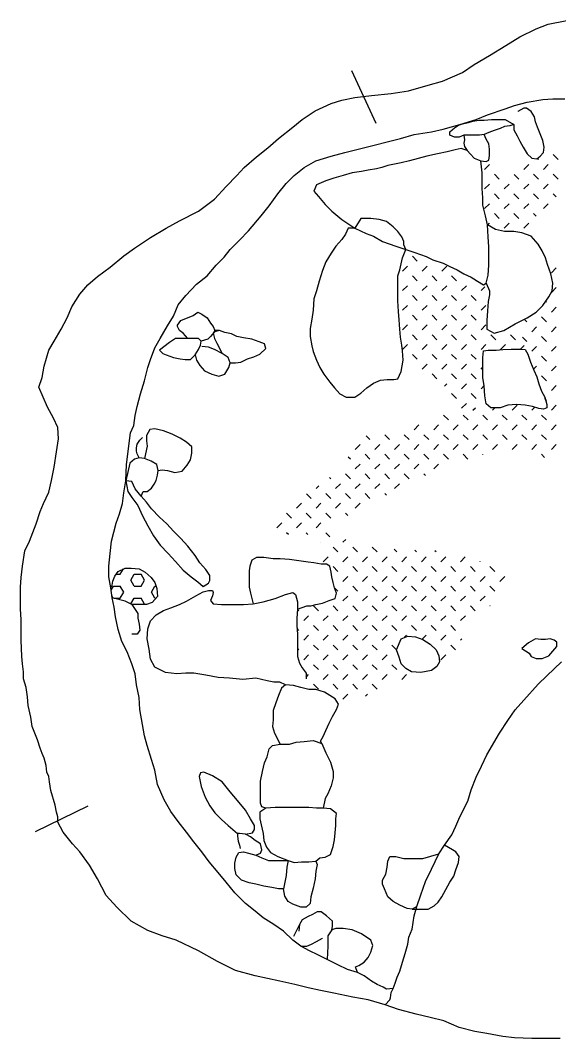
# Model space of a CAD drawing. Extents: x 2.7 to 20.2, y -0.6 to 12.4.
# Drawn here: x 12.41 to 15.81, y 5.91 to 12.33 of the extents above; entities that cross this region are included whole.
import ezdxf

# ---------------------------------------------------------------- set-up
doc = ezdxf.new("R2010")
doc.units = 0
doc.linetypes.add('HIDDEN', pattern=[0.375, 0.25, -0.125])
for name, color, linetype in [('LAYER33', 3, 'CONTINUOUS'), ('LAYER41', 15, 'CONTINUOUS'), ('LAYER43', 2, 'CONTINUOUS'), ('LAYER49', 1, 'CONTINUOUS'), ('LAYER8', 7, 'CONTINUOUS')]:
    doc.layers.add(name, color=color, linetype=linetype)

msp = doc.modelspace()

# ---------------------------------------------------------------- linework, layer by layer
at = {"layer": 'LAYER33', "color": 3, "linetype": 'CONTINUOUS'}
for points in [[(14.5004, 12.0137), (14.6543, 11.681)], [(12.5085, 7.219), (12.8412, 7.3812)]]:
    msp.add_lwpolyline(points, dxfattribs=at)
at = {"layer": 'LAYER41', "color": 15, "linetype": 'CONTINUOUS'}
for points in [[(15.5234, 11.6727), (15.4985, 11.6644), (15.4652, 11.6602), (15.4361, 11.6477), (15.3987, 11.6353), (15.3654, 11.6228), (15.3363, 11.6103), (15.3072, 11.6062), (15.2781, 11.6062), (15.2448, 11.6062), (15.2074, 11.6062), (15.1783, 11.5937), (15.1491, 11.5937), (15.12, 11.6062), (15.12, 11.627), (15.1491, 11.6519), (15.1741, 11.6685), (15.199, 11.6769), (15.2365, 11.6852), (15.2656, 11.6935), (15.303, 11.7018), (15.3363, 11.7018), (15.382, 11.706), (15.4361, 11.706), (15.4693, 11.706), (15.5234, 11.6727)], [(15.2074, 11.6062), (15.2115, 11.5771), (15.2074, 11.5563), (15.2115, 11.5355), (15.2282, 11.5105), (15.2489, 11.4856), (15.2739, 11.4606), (15.3155, 11.444), (15.3488, 11.4398), (15.3654, 11.4481), (15.3695, 11.4773), (15.3695, 11.5188), (15.3654, 11.5521), (15.3488, 11.5812), (15.3363, 11.6103)], [(15.2282, 11.5105), (15.1907, 11.523), (15.1533, 11.5147), (15.1034, 11.5022), (15.041, 11.4897), (14.9745, 11.4731), (14.8664, 11.444), (14.8123, 11.4315), (14.7707, 11.4232), (14.7291, 11.4149), (14.6917, 11.4024), (14.6585, 11.3941), (14.6044, 11.3858), (14.5628, 11.3775), (14.5046, 11.3691), (14.4464, 11.3525), (14.3882, 11.3359), (14.3383, 11.3192), (14.28, 11.2943), (14.2634, 11.2527), (14.2925, 11.2194), (14.3341, 11.1695), (14.3757, 11.1279), (14.4381, 11.0739), (14.5212, 11.0198), (14.5919, 10.9866), (14.6377, 10.9699), (14.6959, 10.9367), (14.7791, 10.9075), (14.8414, 10.8868), (14.8996, 10.866), (14.9703, 10.841), (15.0119, 10.8202), (15.0785, 10.7994), (15.12, 10.7786), (15.1658, 10.7578), (15.2074, 10.7329), (15.2531, 10.7121), (15.2947, 10.6872), (15.3321, 10.6622), (15.3488, 10.6747), (15.3612, 10.7246), (15.3654, 10.787), (15.3654, 10.8452), (15.3654, 10.9034), (15.3612, 10.9658), (15.3571, 11.0406), (15.3446, 11.0988), (15.328, 11.1654), (15.328, 11.2111), (15.3238, 11.2693), (15.3238, 11.3234), (15.3238, 11.3691), (15.3155, 11.444)], [(15.3488, 10.6747), (15.3695, 10.6248), (15.3695, 10.5998), (15.3612, 10.5582), (15.3571, 10.5), (15.3529, 10.4376), (15.3529, 10.3836), (15.3987, 10.3586), (15.461, 10.3753), (15.5317, 10.4169), (15.6066, 10.4543), (15.6648, 10.4917), (15.7064, 10.5333), (15.7438, 10.5874), (15.7646, 10.6248), (15.7688, 10.6747), (15.7563, 10.7329), (15.7355, 10.7911), (15.723, 10.8327), (15.7022, 10.8784), (15.6773, 10.92), (15.6315, 10.9699), (15.5733, 10.9907), (15.5234, 10.999), (15.4652, 10.999), (15.407, 11.0115), (15.3571, 11.0406)], [(14.5212, 11.0198), (14.4796, 11.0198), (14.463, 10.9824), (14.4381, 10.9491), (14.4006, 10.9075), (14.3715, 10.8618), (14.3383, 10.8077), (14.3175, 10.7537), (14.2967, 10.6872), (14.28, 10.6248), (14.2634, 10.5749), (14.2592, 10.5042), (14.2509, 10.446), (14.2385, 10.3877), (14.2385, 10.3378), (14.2509, 10.2796), (14.2592, 10.2422), (14.28, 10.1881), (14.3008, 10.1424), (14.3258, 10.1008), (14.3632, 10.0509), (14.3923, 10.0135), (14.4256, 9.9761), (14.4672, 9.9553), (14.5212, 9.9553), (14.5586, 9.9802), (14.5961, 10.0135), (14.6377, 10.0426), (14.6834, 10.0634), (14.725, 10.0675), (14.7666, 10.0675), (14.7915, 10.0717), (14.8123, 10.1175), (14.8248, 10.1881), (14.8206, 10.2464), (14.8165, 10.2838), (14.8082, 10.3337), (14.804, 10.3836), (14.7998, 10.4418), (14.7957, 10.4959), (14.7915, 10.5624), (14.7915, 10.6206), (14.7915, 10.6788), (14.7915, 10.7204), (14.804, 10.7578), (14.8123, 10.7953), (14.8206, 10.8327), (14.8414, 10.8868)], [(13.4691, 10.3254), (13.44, 10.3586), (13.4151, 10.3753), (13.4026, 10.4002), (13.4026, 10.4085), (13.4234, 10.4376), (13.5024, 10.4709), (13.5315, 10.4917), (13.5565, 10.4792), (13.5897, 10.4543), (13.6105, 10.421), (13.6272, 10.4002), (13.6396, 10.3753)], [(13.6688, 10.3753), (13.6355, 10.367), (13.6105, 10.3378), (13.5939, 10.3212), (13.5523, 10.3087)], [(13.7353, 10.1715), (13.7686, 10.1715), (13.8018, 10.1757), (13.8434, 10.1965), (13.885, 10.2089), (13.9224, 10.2256), (13.9598, 10.263), (13.9515, 10.2921), (13.9183, 10.3046), (13.8725, 10.3212), (13.8185, 10.3295), (13.7769, 10.3378), (13.7436, 10.3545), (13.702, 10.3628), (13.6688, 10.3753), (13.6396, 10.3753), (13.6272, 10.3586), (13.6355, 10.3254), (13.6521, 10.2963), (13.6854, 10.2297)], [(13.2903, 10.2505), (13.3111, 10.2297), (13.3319, 10.2214), (13.3777, 10.2048), (13.4192, 10.1965), (13.4525, 10.1923), (13.4858, 10.1923), (13.5149, 10.2214), (13.5357, 10.2547), (13.5482, 10.2838), (13.5523, 10.3087), (13.5357, 10.3254), (13.5066, 10.3254), (13.4691, 10.3254), (13.4276, 10.3254), (13.3901, 10.3254), (13.3527, 10.3004), (13.2903, 10.2505)], [(13.5149, 10.2214), (13.5232, 10.1881), (13.544, 10.1549), (13.5731, 10.1216), (13.6188, 10.1008), (13.6646, 10.0883), (13.702, 10.1008), (13.727, 10.1424), (13.7353, 10.1715), (13.7228, 10.2048), (13.6854, 10.2297), (13.6355, 10.2547), (13.5981, 10.2713), (13.5565, 10.2755), (13.5565, 10.2755)], [(15.3321, 10.2464), (15.3612, 10.2505), (15.4111, 10.2505), (15.4527, 10.2547), (15.5068, 10.2588), (15.5608, 10.2588), (15.5941, 10.2547), (15.6107, 10.2256), (15.6274, 10.1757), (15.6482, 10.1258), (15.6689, 10.0842), (15.6814, 10.0384), (15.6981, 9.9927), (15.7188, 9.9553), (15.7313, 9.9095), (15.7313, 9.8887), (15.7105, 9.8804), (15.6814, 9.8846), (15.6398, 9.8971), (15.5941, 9.9054), (15.54, 9.9095), (15.486, 9.9054), (15.4361, 9.8887), (15.3779, 9.8887), (15.3488, 9.9137), (15.3404, 9.9636), (15.3363, 10.026), (15.328, 10.08), (15.328, 10.1216), (15.328, 10.1757), (15.328, 10.2048), (15.3321, 10.2464)], [(13.282, 9.4937), (13.307, 9.4978), (13.3402, 9.4937), (13.386, 9.4812), (13.4317, 9.4895), (13.465, 9.527), (13.4858, 9.5602), (13.4941, 9.6018), (13.4941, 9.6434), (13.4608, 9.6725), (13.4192, 9.6974), (13.3693, 9.7224), (13.3153, 9.7432), (13.2612, 9.7557), (13.228, 9.7515), (13.2072, 9.7141), (13.2072, 9.6808), (13.2113, 9.6475), (13.1947, 9.5685)], [(13.1614, 9.5727), (13.1489, 9.5976), (13.1448, 9.6143), (13.1448, 9.6351), (13.1489, 9.66), (13.1656, 9.685), (13.1822, 9.7016), (13.1822, 9.7016)], [(13.1739, 9.3315), (13.1864, 9.3606), (13.2113, 9.3606), (13.2404, 9.3814), (13.2571, 9.4064), (13.2695, 9.4313), (13.2779, 9.4646), (13.282, 9.4937), (13.2737, 9.5311), (13.2363, 9.5519), (13.1947, 9.5685), (13.1614, 9.5727), (13.1323, 9.5644), (13.1032, 9.5394), (13.0783, 9.4272)], [(13.0783, 9.4272), (13.0907, 9.3606), (13.1157, 9.3232), (13.1531, 9.2733), (13.1822, 9.2068), (13.2155, 9.1444), (13.2529, 9.082), (13.2945, 9.0238), (13.3444, 8.9697), (13.3901, 8.9198), (13.44, 8.8658), (13.4899, 8.8242), (13.5315, 8.7909), (13.5648, 8.7618), (13.5981, 8.7826), (13.6064, 8.7992), (13.6064, 8.8325), (13.5814, 8.8699), (13.544, 8.9115), (13.5149, 8.9573), (13.4691, 9.0155), (13.4234, 9.0654), (13.3777, 9.1111), (13.3361, 9.1569), (13.2903, 9.1984), (13.2404, 9.2525), (13.2072, 9.2941), (13.1739, 9.3315), (13.1365, 9.3772), (13.1157, 9.423), (13.0783, 9.4272)], [(14.0846, 8.1422), (14.0472, 8.1588), (14.0097, 8.1588), (13.9682, 8.1671), (13.8975, 8.1838), (13.8143, 8.1755), (13.7311, 8.1838), (13.6604, 8.1879), (13.5814, 8.2046), (13.5066, 8.217), (13.4567, 8.217), (13.3984, 8.2129), (13.3278, 8.2212), (13.2612, 8.2545), (13.2321, 8.3044), (13.2238, 8.3668), (13.2113, 8.4333), (13.2155, 8.4957), (13.2321, 8.5456), (13.2695, 8.583), (13.3153, 8.6121), (13.361, 8.6287), (13.4151, 8.6495), (13.4608, 8.6703), (13.519, 8.7036), (13.5648, 8.7285), (13.5981, 8.7368), (13.623, 8.7368), (13.6272, 8.7244), (13.623, 8.7036), (13.6105, 8.6745), (13.6272, 8.6537), (13.6812, 8.6495), (13.7394, 8.6495), (13.8185, 8.6495), (13.8808, 8.6537), (13.9432, 8.6662), (14.0181, 8.6869), (14.0846, 8.7119), (14.1303, 8.7244), (14.147, 8.7119), (14.1594, 8.6662), (14.1594, 8.6204), (14.1553, 8.5622), (14.1553, 8.5165), (14.1594, 8.4624), (14.1594, 8.4167), (14.1594, 8.3626), (14.1594, 8.321), (14.1719, 8.2794), (14.1886, 8.2503), (14.2135, 8.217), (14.2135, 8.1796), (14.2135, 8.1796)], [(13.1157, 8.6495), (13.1531, 8.5913), (13.1531, 8.5622), (13.1614, 8.5248), (13.1656, 8.4873), (13.1489, 8.4624), (13.1157, 8.4624), (13.1157, 8.4624)], [(14.8123, 8.4333), (14.8539, 8.4499), (14.9038, 8.4458), (14.9495, 8.4291), (14.9953, 8.4), (15.0327, 8.3626), (15.0493, 8.3252), (15.0535, 8.2877), (15.0369, 8.2586), (15.0036, 8.2337), (14.9371, 8.2212), (14.8789, 8.2254), (14.8414, 8.2462), (14.8123, 8.2753), (14.7998, 8.3169), (14.7832, 8.3626), (14.8123, 8.4333)], [(15.5733, 8.3709), (15.619, 8.3418), (15.6315, 8.321), (15.6648, 8.3085), (15.7022, 8.3085), (15.7438, 8.3252), (15.7688, 8.3543), (15.7937, 8.3834), (15.7937, 8.4125), (15.7771, 8.425), (15.7521, 8.4333), (15.723, 8.4291), (15.6939, 8.4291), (15.6606, 8.4333), (15.6149, 8.4083), (15.5733, 8.3709)], [(14.7125, 6.1254), (14.7416, 6.1586), (14.7458, 6.1711), (14.7499, 6.2044), (14.7624, 6.2293), (14.7749, 6.2626), (14.7874, 6.3), (14.804, 6.3374), (14.8206, 6.3957), (14.8373, 6.4497), (14.8539, 6.5079), (14.8622, 6.5537), (14.883, 6.6036), (14.8955, 6.6867), (14.9121, 6.745), (14.9371, 6.8198), (14.9662, 6.903), (15.0036, 6.982), (15.0493, 7.0776), (15.0868, 7.1317), (15.1325, 7.1982), (15.1575, 7.2523), (15.1824, 7.3105), (15.2323, 7.4103), (15.2531, 7.481), (15.2864, 7.56), (15.3196, 7.6307), (15.3529, 7.7014), (15.4319, 7.8386), (15.486, 7.9176), (15.5317, 7.9842), (15.5858, 8.0466), (15.6773, 8.1464), (15.7313, 8.2004), (15.8228, 8.2877)], [(14.3133, 7.7721), (14.305, 7.7887), (14.3216, 7.8178), (14.3383, 7.8553), (14.359, 7.901), (14.3798, 7.9426), (14.4048, 7.9883), (14.4173, 8.0216), (14.3965, 8.0549), (14.3632, 8.0757), (14.3299, 8.0965), (14.2759, 8.1131), (14.2301, 8.1131), (14.1802, 8.1256), (14.1345, 8.138), (14.0846, 8.1422), (14.0596, 8.1214), (14.0388, 8.0757), (14.0222, 8.0299), (14.0056, 7.98), (14.0056, 7.9218), (14.0014, 7.8802), (14.0139, 7.8386), (14.0513, 7.7679)], [(13.9598, 7.3646), (13.9349, 7.3729), (13.9266, 7.3978), (13.9266, 7.4311), (13.9266, 7.4768), (13.9266, 7.5351), (13.939, 7.5974), (13.9515, 7.6515), (13.9682, 7.6889), (13.9806, 7.7388), (14.0014, 7.7596), (14.0513, 7.7679), (14.1095, 7.7679), (14.1511, 7.7804), (14.201, 7.7846), (14.2592, 7.7929), (14.3133, 7.7721), (14.3383, 7.7139), (14.3674, 7.6557), (14.384, 7.5974), (14.384, 7.5559), (14.3715, 7.506), (14.3507, 7.4561), (14.3341, 7.4269), (14.3216, 7.3646)], [(13.8309, 7.2024), (13.8767, 7.2107), (13.8891, 7.2315), (13.8891, 7.2565), (13.8642, 7.298), (13.8309, 7.3521), (13.781, 7.4145), (13.7353, 7.4685), (13.6854, 7.5309), (13.623, 7.5683), (13.5689, 7.5933), (13.5482, 7.5891), (13.5398, 7.5642), (13.5523, 7.5018), (13.5773, 7.4353), (13.6064, 7.3812), (13.6396, 7.3355), (13.6812, 7.2939), (13.7228, 7.2565), (13.781, 7.2066)], [(14.2759, 7.0319), (14.3008, 7.0527), (14.3341, 7.0568), (14.3674, 7.0735), (14.384, 7.1234), (14.3923, 7.165), (14.3965, 7.2107), (14.4006, 7.2565), (14.4006, 7.298), (14.4048, 7.3313), (14.3674, 7.3604), (14.3216, 7.3646), (14.28, 7.3646), (14.2301, 7.3687), (14.1802, 7.3687), (14.122, 7.3687), (14.0721, 7.3687), (14.0181, 7.3687), (13.9598, 7.3646), (13.9224, 7.3396), (13.9224, 7.298), (13.9307, 7.2606), (13.9432, 7.2066), (13.9474, 7.1608), (13.964, 7.1192), (13.9889, 7.086), (14.0347, 7.061), (14.1012, 7.0361)], [(13.8975, 7.0693), (13.9266, 7.0818), (13.9349, 7.1026), (13.9349, 7.1026), (13.9266, 7.14), (13.8933, 7.1608), (13.8642, 7.1858), (13.8309, 7.2024), (13.7935, 7.2066), (13.781, 7.2066), (13.781, 7.1899), (13.7852, 7.1566), (13.7935, 7.1317), (13.7977, 7.1109), (13.7977, 7.1109)], [(14.0721, 6.8572), (14.0388, 6.8572), (13.9973, 6.8656), (13.9474, 6.8739), (13.8975, 6.8864), (13.8559, 6.8947), (13.806, 6.9113), (13.7727, 6.9446), (13.7644, 6.9862), (13.7644, 7.0194), (13.7727, 7.0568), (13.7893, 7.086), (13.8185, 7.0901), (13.8517, 7.0818), (13.8975, 7.0693), (13.9349, 7.0527), (13.9765, 7.0361), (14.0139, 7.0361), (14.0638, 7.0361), (14.1012, 7.0361), (14.0929, 6.9945), (14.0887, 6.9404), (14.0721, 6.8572)], [(14.9121, 6.745), (14.883, 6.7283), (14.8497, 6.7325), (14.804, 6.7533), (14.7624, 6.7782), (14.7291, 6.8073), (14.7084, 6.8572), (14.6959, 6.8864), (14.6959, 6.9113), (14.7167, 6.9487), (14.725, 6.9945), (14.7291, 7.0319), (14.7416, 7.061), (14.7791, 7.061), (14.829, 7.0485), (14.883, 7.0485), (14.9495, 7.0485), (15.0493, 7.0776)], [(14.1012, 7.0361), (14.1386, 7.0236), (14.1844, 7.0277), (14.2301, 7.0277), (14.2759, 7.0319), (14.2842, 7.0111), (14.2759, 6.9695), (14.2717, 6.9196), (14.2592, 6.8614), (14.2426, 6.8073), (14.2385, 6.7658), (14.2135, 6.7408), (14.1802, 6.7408), (14.1303, 6.7616), (14.1012, 6.7782), (14.0804, 6.8115), (14.0721, 6.8572)], [(14.3757, 6.5994), (14.3798, 6.6202), (14.3798, 6.6535), (14.3424, 6.6867), (14.3091, 6.7117), (14.2842, 6.7117), (14.2551, 6.6951), (14.226, 6.6826), (14.1886, 6.6618), (14.1719, 6.6327), (14.1678, 6.5911), (14.1678, 6.5911)], [(14.1719, 6.6327), (14.1345, 6.5578)], [(14.1802, 6.4955), (14.2177, 6.4955), (14.2468, 6.5079), (14.28, 6.5246), (14.3175, 6.5454), (14.3175, 6.5454)], [(14.5379, 6.3291), (14.5254, 6.3665), (14.5462, 6.3749), (14.5794, 6.3957), (14.6044, 6.4248), (14.621, 6.458), (14.6335, 6.4996), (14.621, 6.5329), (14.5628, 6.5745), (14.5046, 6.5994), (14.4464, 6.6077), (14.4006, 6.6077), (14.3757, 6.5994), (14.3507, 6.562), (14.3507, 6.4955), (14.3466, 6.4123)]]:
    msp.add_lwpolyline(points, dxfattribs=at)
at = {"layer": 'LAYER41', "color": 15, "linetype": 'HIDDEN'}
for points in [[(14.8414, 10.8868), (14.829, 10.9159), (14.829, 10.9367), (14.8165, 10.9658), (14.7915, 10.999), (14.7624, 11.0281), (14.7208, 11.0614), (14.6751, 11.0739), (14.621, 11.0822), (14.5586, 11.0822), (14.5212, 11.0198)], [(14.883, 6.7283), (14.9454, 6.7283), (14.9828, 6.7283), (15.0202, 6.7491), (15.0452, 6.7741), (15.0701, 6.8073), (15.0951, 6.8531), (15.12, 6.8988), (15.145, 6.9363), (15.1575, 6.9778), (15.1741, 7.0236), (15.1783, 7.061), (15.1575, 7.0901), (15.1367, 7.1026), (15.0868, 7.1317)]]:
    msp.add_lwpolyline(points, dxfattribs=at)
at = {"layer": 'LAYER43', "color": 2, "linetype": 'CONTINUOUS'}
for points in [[(15.5234, 11.6727), (15.5234, 11.6394), (15.5442, 11.602), (15.5608, 11.5687), (15.5816, 11.5313), (15.6066, 11.4897), (15.6357, 11.4606), (15.6689, 11.4565), (15.6897, 11.4731), (15.7105, 11.498), (15.7147, 11.5313), (15.7064, 11.5729), (15.6897, 11.6145), (15.6731, 11.6561), (15.6606, 11.6893), (15.6523, 11.7226), (15.6315, 11.7559), (15.6024, 11.7767), (15.5858, 11.7767), (15.5484, 11.7559), (15.5484, 11.7559)], [(15.3386, 11.3908), (15.3695, 11.4217)], [(15.5858, 11.3908), (15.6167, 11.4217)], [(15.6785, 11.4526), (15.6721, 11.459)], [(15.7094, 11.3908), (15.7403, 11.4217)], [(15.8021, 11.4526), (15.7712, 11.4835)], [(15.4313, 11.329), (15.4004, 11.3599)], [(15.5549, 11.329), (15.5246, 11.3593)], [(15.6785, 11.329), (15.6476, 11.3599)], [(15.8021, 11.329), (15.7712, 11.3599)], [(15.3386, 11.2672), (15.3695, 11.2981)], [(15.4622, 11.2673), (15.4931, 11.2981)], [(15.5858, 11.2673), (15.6167, 11.2981)], [(15.7094, 11.2673), (15.7403, 11.2982)], [(15.4313, 11.2055), (15.4004, 11.2364)], [(15.5549, 11.2055), (15.524, 11.2364)], [(15.6785, 11.2055), (15.6476, 11.2364)], [(15.79, 11.2175), (15.7712, 11.2364)], [(15.3386, 11.1437), (15.3695, 11.1746)], [(15.4622, 11.1437), (15.4931, 11.1746)], [(15.5858, 11.1437), (15.6167, 11.1746)], [(15.7094, 11.1437), (15.7403, 11.1746)], [(15.4313, 11.0819), (15.4004, 11.1128)], [(15.5549, 11.0819), (15.524, 11.1128)], [(15.6647, 11.0956), (15.6476, 11.1128)], [(15.3584, 11.0398), (15.3695, 11.051)], [(15.4622, 11.0201), (15.4931, 11.051)], [(15.5858, 11.0201), (15.6167, 11.051)], [(14.822, 10.7502), (14.8529, 10.7811)], [(14.9147, 10.812), (14.8838, 10.8429)], [(14.9456, 10.7502), (14.9765, 10.7811)], [(15.0692, 10.7502), (15.1001, 10.7811)], [(14.9147, 10.6884), (14.8838, 10.7193)], [(15.0383, 10.6884), (15.0074, 10.7193)], [(15.1619, 10.6884), (15.131, 10.7193)], [(15.7595, 10.7386), (15.7904, 10.7695)], [(14.822, 10.6266), (14.8529, 10.6575)], [(14.9456, 10.6266), (14.9765, 10.6575)], [(15.0692, 10.6266), (15.1001, 10.6575)], [(15.1928, 10.6266), (15.2237, 10.6575)], [(15.2855, 10.6884), (15.2748, 10.6991)], [(14.9147, 10.5648), (14.8838, 10.5957)], [(15.0383, 10.5648), (15.0074, 10.5957)], [(15.1619, 10.5648), (15.131, 10.5957)], [(15.2855, 10.5648), (15.2546, 10.5957)], [(15.3164, 10.6266), (15.3396, 10.6498)], [(15.7595, 10.615), (15.7904, 10.6459)], [(14.822, 10.503), (14.8529, 10.5339)], [(14.9456, 10.503), (14.9765, 10.5339)], [(15.0692, 10.503), (15.1001, 10.5339)], [(15.1928, 10.503), (15.2237, 10.5339)], [(15.3164, 10.503), (15.3473, 10.5339)], [(15.7286, 10.5532), (15.7236, 10.5582)], [(14.9147, 10.4412), (14.8838, 10.4721)], [(15.0383, 10.4412), (15.0074, 10.4721)], [(15.1619, 10.4412), (15.131, 10.4721)], [(15.2855, 10.4412), (15.2546, 10.4721)], [(15.7286, 10.4297), (15.6977, 10.4606)], [(15.7595, 10.4915), (15.7904, 10.5224)], [(14.822, 10.3794), (14.8529, 10.4103)], [(14.9456, 10.3794), (14.9765, 10.4103)], [(15.0692, 10.3794), (15.1001, 10.4103)], [(15.1928, 10.3794), (15.2237, 10.4103)], [(15.3164, 10.3794), (15.3473, 10.4103)], [(15.605, 10.4297), (15.593, 10.4417)], [(15.6359, 10.3679), (15.6668, 10.3988)], [(15.7595, 10.3679), (15.7904, 10.3988)], [(14.9147, 10.3176), (14.8838, 10.3485)], [(15.0383, 10.3176), (15.0074, 10.3485)], [(15.1619, 10.3176), (15.131, 10.3485)], [(15.2855, 10.3176), (15.2546, 10.3485)], [(15.4091, 10.3176), (15.3782, 10.3485)], [(15.5327, 10.3176), (15.5018, 10.3485)], [(15.605, 10.3061), (15.5775, 10.3336)], [(15.7286, 10.3061), (15.6977, 10.337)], [(14.822, 10.2558), (14.8529, 10.2867)], [(14.9456, 10.2558), (14.9765, 10.2867)], [(15.0692, 10.2558), (15.1001, 10.2867)], [(15.1928, 10.2558), (15.2237, 10.2867)], [(15.3164, 10.2558), (15.3473, 10.2867)], [(15.44, 10.2558), (15.4709, 10.2867)], [(15.5659, 10.2582), (15.5886, 10.2808)], [(15.6359, 10.2443), (15.6668, 10.2752)], [(15.7595, 10.2443), (15.7904, 10.2752)], [(14.9147, 10.1941), (14.8838, 10.2249)], [(15.0383, 10.194), (15.0074, 10.2249)], [(15.1619, 10.194), (15.131, 10.2249)], [(15.2855, 10.194), (15.2546, 10.2249)], [(15.7286, 10.1825), (15.6977, 10.2134)], [(14.9456, 10.1323), (14.9765, 10.1632)], [(15.0692, 10.1323), (15.1001, 10.1632)], [(15.1928, 10.1323), (15.2237, 10.1632)], [(15.3164, 10.1323), (15.328, 10.1438)], [(15.6472, 10.132), (15.6668, 10.1516)], [(15.7595, 10.1207), (15.7904, 10.1516)], [(15.0383, 10.0705), (15.0074, 10.1014)], [(15.1619, 10.0705), (15.131, 10.1014)], [(15.2855, 10.0705), (15.2546, 10.1014)], [(15.7286, 10.0589), (15.6977, 10.0898)], [(15.0851, 10.0245), (15.1001, 10.0396)], [(15.1928, 10.0087), (15.2237, 10.0396)], [(15.3164, 10.0087), (15.3359, 10.0282)], [(15.7595, 9.9971), (15.7904, 10.028)], [(15.1619, 9.9469), (15.131, 9.9778)], [(15.2855, 9.9469), (15.2546, 9.9778)], [(15.7286, 9.9353), (15.7159, 9.948)], [(15.1928, 9.8851), (15.2237, 9.916)], [(15.2652, 9.8735), (15.2804, 9.8887)], [(15.3888, 9.8735), (15.404, 9.8887)], [(15.5123, 9.8735), (15.5432, 9.9044)], [(15.6359, 9.8735), (15.6549, 9.8925)], [(15.7595, 9.8735), (15.7904, 9.9044)], [(15.1107, 9.8117), (15.0798, 9.8426)], [(15.2343, 9.8117), (15.2034, 9.8426)], [(15.3579, 9.8117), (15.327, 9.8426)], [(15.4814, 9.8117), (15.4505, 9.8426)], [(15.605, 9.8117), (15.5741, 9.8426)], [(15.7286, 9.8117), (15.6977, 9.8426)], [(14.8944, 9.7499), (14.9253, 9.7808)], [(15.018, 9.7499), (15.0489, 9.7808)], [(15.1416, 9.7499), (15.1725, 9.7808)], [(15.2652, 9.7499), (15.2961, 9.7808)], [(15.3888, 9.7499), (15.4197, 9.7808)], [(15.5123, 9.7499), (15.5432, 9.7808)], [(15.6359, 9.7499), (15.6668, 9.7808)], [(15.7595, 9.7499), (15.7904, 9.7808)], [(14.6163, 9.6881), (14.592, 9.7125)], [(14.7399, 9.6881), (14.709, 9.719)], [(14.8635, 9.6881), (14.8326, 9.719)], [(14.9871, 9.6881), (14.9562, 9.719)], [(15.1107, 9.6881), (15.0798, 9.719)], [(15.2343, 9.6881), (15.2034, 9.719)], [(15.3579, 9.6881), (15.327, 9.719)], [(15.4814, 9.6881), (15.4506, 9.719)], [(15.605, 9.6881), (15.5741, 9.719)], [(15.7286, 9.6881), (15.6977, 9.719)], [(14.5236, 9.6263), (14.5545, 9.6572)], [(14.6472, 9.6263), (14.6781, 9.6572)], [(14.7708, 9.6263), (14.8017, 9.6572)], [(14.8944, 9.6263), (14.9253, 9.6572)], [(15.018, 9.6263), (15.0489, 9.6572)], [(15.1416, 9.6263), (15.1725, 9.6572)], [(15.2652, 9.6263), (15.2961, 9.6572)], [(15.3888, 9.6263), (15.4197, 9.6572)], [(15.5123, 9.6263), (15.5432, 9.6572)], [(15.6359, 9.6263), (15.6668, 9.6572)], [(15.7595, 9.6263), (15.7904, 9.6572)], [(14.4927, 9.5645), (14.4799, 9.5774)], [(14.6163, 9.5645), (14.5854, 9.5954)], [(14.7399, 9.5645), (14.709, 9.5954)], [(14.8635, 9.5645), (14.8326, 9.5954)], [(14.9871, 9.5645), (14.9562, 9.5954)], [(15.1107, 9.5645), (15.0798, 9.5954)], [(15.2334, 9.5654), (15.2034, 9.5954)], [(15.3274, 9.595), (15.327, 9.5954)], [(15.7169, 9.5762), (15.6977, 9.5954)], [(14.5236, 9.5028), (14.5545, 9.5337)], [(14.6472, 9.5028), (14.6781, 9.5336)], [(14.7708, 9.5028), (14.8017, 9.5336)], [(14.8944, 9.5028), (14.9253, 9.5336)], [(15.018, 9.5028), (15.0489, 9.5336)], [(14.3692, 9.441), (14.3615, 9.4486)], [(14.4928, 9.441), (14.4619, 9.4719)], [(14.6163, 9.441), (14.5854, 9.4719)], [(14.7399, 9.441), (14.709, 9.4719)], [(14.8635, 9.441), (14.8326, 9.4719)], [(14.9657, 9.4624), (14.9562, 9.4719)], [(14.2765, 9.3792), (14.2936, 9.3963)], [(14.4001, 9.3792), (14.431, 9.4101)], [(14.5236, 9.3792), (14.5545, 9.4101)], [(14.6472, 9.3792), (14.6781, 9.4101)], [(14.7708, 9.3792), (14.8017, 9.4101)], [(14.2456, 9.3174), (14.2165, 9.3465)], [(14.3692, 9.3174), (14.3383, 9.3483)], [(14.4927, 9.3174), (14.4619, 9.3483)], [(14.6163, 9.3174), (14.5854, 9.3483)], [(14.7198, 9.3375), (14.709, 9.3483)], [(14.1529, 9.2556), (14.1838, 9.2865)], [(14.2765, 9.2556), (14.3074, 9.2865)], [(14.4001, 9.2556), (14.431, 9.2865)], [(14.5236, 9.2556), (14.5545, 9.2865)], [(14.122, 9.1938), (14.0911, 9.2247)], [(14.2456, 9.1938), (14.2147, 9.2247)], [(14.3692, 9.1938), (14.3383, 9.2247)], [(14.4773, 9.2093), (14.4619, 9.2247)], [(14.0293, 9.132), (14.0602, 9.1629)], [(14.1529, 9.132), (14.1838, 9.1629)], [(14.2765, 9.132), (14.3074, 9.1629)], [(14.1019, 9.0903), (14.0911, 9.1011)], [(14.2255, 9.0903), (14.2147, 9.1011)], [(14.3639, 9.0755), (14.3383, 9.1011)], [(14.4457, 9.042), (14.4633, 9.0595)], [(14.3073, 9.0393), (14.3074, 9.0393)], [(14.4148, 8.9802), (14.3839, 9.0111)], [(14.5384, 8.9802), (14.5075, 9.0111)], [(14.662, 8.9802), (14.6311, 9.0111)], [(14.7856, 8.9802), (14.7684, 8.9974)], [(14.9092, 8.9802), (14.8988, 8.9905)], [(15.0328, 8.9802), (15.0252, 8.9878)], [(14.3221, 8.9184), (14.353, 8.9493)], [(14.4457, 8.9184), (14.4766, 8.9493)], [(14.5693, 8.9184), (14.6002, 8.9493)], [(14.6929, 8.9184), (14.7238, 8.9493)], [(14.8165, 8.9184), (14.8474, 8.9493)], [(14.9401, 8.9184), (14.971, 8.9493)], [(15.0637, 8.9184), (15.0946, 8.9493)], [(15.1872, 8.9184), (15.2172, 8.9484)], [(15.3108, 8.9184), (15.3113, 8.9189)], [(12.9826, 8.7535), (12.9909, 8.7701), (12.9951, 8.7951), (13.0076, 8.8283), (13.0284, 8.8574), (13.0741, 8.8782), (13.1115, 8.8782), (13.1614, 8.8741), (13.1988, 8.8533), (13.2363, 8.82), (13.2612, 8.7867), (13.2737, 8.7493), (13.2779, 8.6994), (13.2446, 8.662), (13.2072, 8.6495), (13.1614, 8.6495), (13.1157, 8.6495), (13.0741, 8.6703), (12.9909, 8.6911), (12.9909, 8.6911)], [(13.0428, 8.8396), (13.062, 8.8727)], [(14.4148, 8.8566), (14.3839, 8.8875)], [(14.5384, 8.8566), (14.5075, 8.8875)], [(14.662, 8.8566), (14.6311, 8.8875)], [(14.7856, 8.8566), (14.7547, 8.8875)], [(14.9092, 8.8566), (14.8783, 8.8875)], [(15.0328, 8.8566), (15.0019, 8.8875)], [(15.1563, 8.8566), (15.1254, 8.8875)], [(15.2799, 8.8566), (15.249, 8.8875)], [(15.4035, 8.8566), (15.3726, 8.8875)], [(13.0156, 8.8396), (13.0428, 8.8396)], [(13.1084, 8.8017), (13.1302, 8.8396)], [(13.1302, 8.7639), (13.1084, 8.8017)], [(13.1302, 8.8396), (13.1739, 8.8396)], [(13.1958, 8.8017), (13.1739, 8.8396)], [(13.1739, 8.7639), (13.1958, 8.8017)], [(14.4457, 8.7948), (14.4766, 8.8257)], [(14.5693, 8.7948), (14.6002, 8.8257)], [(14.6929, 8.7948), (14.7238, 8.8257)], [(14.8165, 8.7948), (14.8474, 8.8257)], [(14.9401, 8.7948), (14.971, 8.8257)], [(15.0637, 8.7948), (15.0945, 8.8257)], [(15.1872, 8.7948), (15.2181, 8.8257)], [(15.3108, 8.7948), (15.3417, 8.8257)], [(15.4344, 8.7948), (15.4653, 8.8257)], [(12.9846, 8.7387), (12.9992, 8.7639)], [(12.9991, 8.7639), (13.0428, 8.7639)], [(13.0647, 8.726), (13.0428, 8.7639)], [(13.1302, 8.7639), (13.1739, 8.7639)], [(13.2395, 8.726), (13.2613, 8.7639)], [(13.2613, 8.7639), (13.2688, 8.7639)], [(14.4148, 8.733), (14.3916, 8.7562)], [(14.5384, 8.733), (14.5075, 8.7639)], [(14.662, 8.733), (14.6311, 8.7639)], [(14.7856, 8.733), (14.7547, 8.7639)], [(14.9092, 8.733), (14.8783, 8.7639)], [(15.0328, 8.733), (15.0019, 8.7639)], [(15.1563, 8.733), (15.1254, 8.7639)], [(15.2799, 8.733), (15.249, 8.7639)], [(15.4035, 8.733), (15.3726, 8.7639)], [(12.9986, 8.6892), (12.989, 8.7058)], [(13.0026, 8.6882), (13.0428, 8.6882)], [(13.0428, 8.6882), (13.0647, 8.726)], [(13.1096, 8.6525), (13.1302, 8.6882)], [(13.1302, 8.6882), (13.1739, 8.6882)], [(13.1958, 8.6504), (13.1739, 8.6882)], [(13.2613, 8.6882), (13.2395, 8.726)], [(13.2613, 8.6882), (13.2679, 8.6882)], [(14.4457, 8.6712), (14.4766, 8.7021)], [(14.5693, 8.6712), (14.6002, 8.7021)], [(14.6929, 8.6712), (14.7238, 8.7021)], [(14.8165, 8.6712), (14.8474, 8.7021)], [(14.9401, 8.6712), (14.971, 8.7021)], [(15.0637, 8.6712), (15.0945, 8.7021)], [(15.1872, 8.6712), (15.2181, 8.7021)], [(15.3108, 8.6712), (15.3417, 8.7021)], [(13.1953, 8.6495), (13.1958, 8.6504)], [(14.1676, 8.6094), (14.1593, 8.6177)], [(14.2912, 8.6094), (14.2603, 8.6403)], [(14.4148, 8.6094), (14.3839, 8.6403)], [(14.5384, 8.6094), (14.5075, 8.6403)], [(14.662, 8.6094), (14.6311, 8.6403)], [(14.7856, 8.6094), (14.7547, 8.6403)], [(14.9092, 8.6094), (14.8783, 8.6403)], [(15.0328, 8.6094), (15.0019, 8.6403)], [(15.1563, 8.6094), (15.1254, 8.6403)], [(15.2799, 8.6094), (15.249, 8.6403)], [(15.3734, 8.6395), (15.3726, 8.6403)], [(14.1985, 8.5476), (14.2294, 8.5785)], [(14.3221, 8.5476), (14.353, 8.5785)], [(14.4457, 8.5476), (14.4766, 8.5785)], [(14.5693, 8.5476), (14.6002, 8.5785)], [(14.6929, 8.5476), (14.7238, 8.5785)], [(14.8165, 8.5476), (14.8474, 8.5785)], [(14.9401, 8.5476), (14.971, 8.5785)], [(15.0637, 8.5476), (15.0945, 8.5785)], [(15.1872, 8.5476), (15.2181, 8.5785)], [(14.1676, 8.4858), (14.1568, 8.4967)], [(14.2912, 8.4858), (14.2603, 8.5167)], [(14.4148, 8.4858), (14.3839, 8.5167)], [(14.5384, 8.4858), (14.5075, 8.5167)], [(14.662, 8.4858), (14.6311, 8.5167)], [(14.7856, 8.4858), (14.7547, 8.5167)], [(14.9092, 8.4858), (14.8783, 8.5167)], [(15.0328, 8.4858), (15.0019, 8.5167)], [(15.1563, 8.4858), (15.1254, 8.5167)], [(14.1985, 8.4241), (14.2294, 8.455)], [(14.3221, 8.4241), (14.353, 8.455)], [(14.4457, 8.4241), (14.4766, 8.455)], [(14.5693, 8.4241), (14.6002, 8.455)], [(14.6929, 8.4241), (14.7238, 8.455)], [(14.8346, 8.4422), (14.8474, 8.455)], [(14.9463, 8.4303), (14.971, 8.455)], [(15.0636, 8.4241), (15.0945, 8.455)], [(15.1872, 8.4241), (15.1962, 8.433)], [(14.1676, 8.3623), (14.1594, 8.3705)], [(14.2912, 8.3623), (14.2603, 8.3932)], [(14.4148, 8.3623), (14.3839, 8.3932)], [(14.5384, 8.3623), (14.5075, 8.3932)], [(14.662, 8.3623), (14.6311, 8.3932)], [(14.7838, 8.364), (14.7547, 8.3932)], [(15.1563, 8.3623), (15.1254, 8.3932)], [(14.1985, 8.3005), (14.2294, 8.3314)], [(14.3221, 8.3005), (14.353, 8.3314)], [(14.4457, 8.3005), (14.4766, 8.3314)], [(14.5693, 8.3005), (14.6002, 8.3314)], [(14.6929, 8.3005), (14.7238, 8.3314)], [(15.0636, 8.3005), (15.0945, 8.3314)], [(14.2912, 8.2387), (14.2603, 8.2696)], [(14.4148, 8.2387), (14.3839, 8.2696)], [(14.5384, 8.2387), (14.5075, 8.2696)], [(14.662, 8.2387), (14.6311, 8.2696)], [(14.7856, 8.2387), (14.7547, 8.2696)], [(14.2135, 8.1918), (14.2294, 8.2078)], [(14.3221, 8.1769), (14.353, 8.2078)], [(14.4457, 8.1769), (14.4766, 8.2078)], [(14.5693, 8.1769), (14.6002, 8.2078)], [(14.6929, 8.1769), (14.7238, 8.2078)], [(14.8165, 8.1769), (14.8474, 8.2078)], [(14.2912, 8.1151), (14.2603, 8.146)], [(14.4148, 8.1151), (14.3839, 8.146)], [(14.5384, 8.1151), (14.5075, 8.146)], [(14.662, 8.1151), (14.6311, 8.146)], [(14.3517, 8.0829), (14.353, 8.0842)], [(14.4457, 8.0533), (14.4766, 8.0842)], [(14.5873, 8.0713), (14.6002, 8.0842)]]:
    msp.add_lwpolyline(points, dxfattribs=at)
at = {"layer": 'LAYER49', "color": 1, "linetype": 'CONTINUOUS'}
msp.add_lwpolyline([(14.1594, 8.6204), (14.2177, 8.6412), (14.2426, 8.6412), (14.2759, 8.6495), (14.3175, 8.6578), (14.359, 8.6745), (14.3965, 8.6869), (14.4048, 8.7202), (14.3923, 8.7535), (14.384, 8.7867), (14.3757, 8.8242), (14.3715, 8.8533), (14.3632, 8.8907), (14.3424, 8.9032), (14.3091, 8.9032), (14.2634, 8.9115), (14.226, 8.9157), (14.1678, 8.924), (14.1095, 8.9323), (14.0513, 8.9365), (14.0056, 8.9365), (13.9474, 8.9448), (13.9016, 8.9448), (13.8725, 8.9281), (13.86, 8.8907), (13.8559, 8.8616), (13.8559, 8.8075), (13.8559, 8.7576), (13.8642, 8.7202), (13.8808, 8.6537)], dxfattribs=at)
at = {"layer": 'LAYER8', "color": 7, "linetype": 'CONTINUOUS'}
for points in [[(12.6499, 7.2772), (12.6499, 7.3105), (12.6416, 7.3396), (12.6333, 7.3854), (12.6042, 7.4768), (12.5959, 7.5309), (12.5917, 7.5642), (12.5792, 7.5933), (12.5751, 7.6349), (12.5626, 7.6806), (12.5501, 7.7097), (12.5377, 7.743), (12.521, 7.797), (12.5044, 7.8386), (12.4878, 7.8802), (12.4794, 7.9384), (12.4628, 8.0133), (12.4586, 8.0673), (12.4503, 8.1256), (12.4337, 8.1796), (12.4337, 8.2254), (12.4254, 8.2753), (12.4212, 8.321), (12.4171, 8.425), (12.4171, 8.4873), (12.4171, 8.5539), (12.4129, 8.6204), (12.4129, 8.6994), (12.4129, 8.7576), (12.4171, 8.82), (12.4254, 8.8907), (12.442, 8.9864), (12.4711, 9.0487), (12.5127, 9.1569), (12.5377, 9.2359), (12.5585, 9.2858), (12.5917, 9.3565), (12.6084, 9.4313), (12.625, 9.5145), (12.6416, 9.6101), (12.6541, 9.6933), (12.6499, 9.764), (12.6208, 9.8222), (12.5834, 9.8929), (12.5293, 10.0176), (12.5501, 10.08), (12.5626, 10.1507), (12.5917, 10.2505), (12.625, 10.3087), (12.6707, 10.3836), (12.7082, 10.4543), (12.7373, 10.525), (12.7872, 10.604), (12.8371, 10.6622), (12.8994, 10.7163), (12.9784, 10.7745), (13.0658, 10.8452), (13.1323, 10.8951), (13.2321, 10.9616), (13.3319, 11.0198), (13.4151, 11.0656), (13.5357, 11.1279), (13.6355, 11.2028), (13.7103, 11.2818), (13.7769, 11.3525), (13.8226, 11.4024), (13.9016, 11.4689), (13.9723, 11.5272), (14.0388, 11.5854), (14.1303, 11.6561), (14.1886, 11.706), (14.2717, 11.76), (14.3715, 11.8058), (14.4381, 11.8266), (14.5212, 11.8432), (14.6252, 11.8557), (14.7499, 11.8681), (14.8581, 11.8848), (14.9828, 11.9222), (15.0743, 11.9472), (15.199, 12.0012), (15.2739, 12.0511), (15.3695, 12.1093), (15.4735, 12.1717), (15.5608, 12.2258), (15.6648, 12.2757), (15.7396, 12.3048), (15.8561, 12.3297)], [(14.7624, 6.2293), (14.7208, 6.2252), (14.7, 6.2376), (14.6626, 6.2543), (14.6252, 6.2751), (14.5794, 6.3083), (14.5379, 6.3291), (14.4755, 6.3499), (14.4131, 6.379), (14.3466, 6.4123), (14.2884, 6.4414), (14.2343, 6.4663), (14.1802, 6.4955), (14.1303, 6.5329), (14.0721, 6.5911), (14.0097, 6.6327), (13.9432, 6.6743), (13.8933, 6.7159), (13.8309, 6.7658), (13.7644, 6.8323), (13.7103, 6.8988), (13.6604, 6.9612), (13.6022, 7.0277), (13.5565, 7.0901), (13.5066, 7.1525), (13.4608, 7.2149), (13.4068, 7.2814), (13.361, 7.3438), (13.3194, 7.4186), (13.2779, 7.5143), (13.2612, 7.6058), (13.2404, 7.6723), (13.2113, 7.7596), (13.1947, 7.822), (13.1822, 7.8927), (13.1656, 7.9883), (13.1614, 8.0632), (13.1448, 8.1422), (13.1365, 8.2129), (13.1157, 8.2753), (13.0866, 8.3501), (13.0533, 8.4167), (13.0284, 8.4915), (13.0117, 8.5705), (13.0034, 8.6329), (12.9909, 8.6911), (12.9826, 8.7535), (12.9701, 8.8242), (12.9701, 8.8907), (12.9784, 8.9697), (12.9868, 9.0487), (13.0159, 9.161), (13.0367, 9.2192), (13.0575, 9.2858), (13.0658, 9.3523), (13.0783, 9.4272), (13.0824, 9.5311), (13.1074, 9.7307), (13.1282, 9.7765), (13.1365, 9.8388), (13.1489, 9.8971), (13.1697, 9.9761), (13.1947, 10.0592), (13.2155, 10.1424), (13.2321, 10.1923), (13.2612, 10.2672), (13.2945, 10.3254), (13.3402, 10.4044), (13.3777, 10.4668), (13.4068, 10.5375), (13.4567, 10.5957), (13.5232, 10.6664), (13.5897, 10.7204), (13.648, 10.787), (13.6979, 10.8369), (13.7353, 10.8868), (13.7935, 10.945), (13.8517, 11.0032), (13.9307, 11.0988), (13.9806, 11.1612), (14.0347, 11.2361), (14.0887, 11.3026), (14.1386, 11.3525), (14.201, 11.4024), (14.2759, 11.444), (14.3715, 11.4731), (14.4588, 11.498), (14.5586, 11.523), (14.6418, 11.5438), (14.725, 11.5646), (14.8082, 11.5854), (14.8955, 11.6103), (15.0036, 11.627), (15.0785, 11.6436), (15.1824, 11.6727), (15.2864, 11.706), (15.3571, 11.7351), (15.4693, 11.7725), (15.5276, 11.7933), (15.6066, 11.8141), (15.7064, 11.8307), (15.7688, 11.8349), (15.8436, 11.8349)], [(15.1783, 5.984), (15.0826, 6.0256), (14.9953, 6.0463), (14.908, 6.0671), (14.7957, 6.0963), (14.7125, 6.1254), (14.6044, 6.1586), (14.5087, 6.1753), (14.3882, 6.2002), (14.305, 6.2168), (14.226, 6.2335), (14.1428, 6.2543), (14.0472, 6.2751), (13.8933, 6.3083), (13.7686, 6.3416), (13.6563, 6.3998), (13.5357, 6.4663), (13.3943, 6.5329), (13.307, 6.562), (13.2155, 6.5953), (13.1115, 6.6535), (13.02, 6.7408), (12.9535, 6.8157), (12.8994, 6.9196), (12.8495, 7.0069), (12.7872, 7.0901), (12.7414, 7.14), (12.6832, 7.2149), (12.6499, 7.2772)], [(15.8145, 5.9133), (15.7272, 5.9133), (15.6357, 5.9133), (15.5276, 5.9174), (15.4527, 5.9258), (15.3529, 5.9465), (15.2781, 5.959), (15.1783, 5.984)]]:
    msp.add_lwpolyline(points, dxfattribs=at)

doc.saveas('drawing.dxf')
